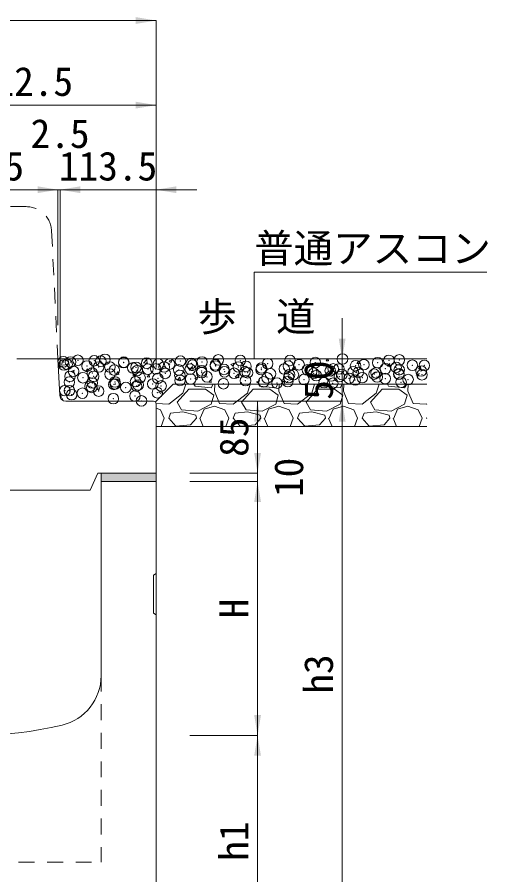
# Model space of a CAD drawing. Units: millimetres at full size. Extents: x 0 to 26200, y 7460 to 13400.
# Drawn here: x 3748 to 4304, y 10800 to 11814 of the extents above; entities that cross this region are included whole.
import ezdxf
from ezdxf.enums import TextEntityAlignment as Align

# ---------------------------------------------------------------- set-up
doc = ezdxf.new("R2010")
doc.units = ezdxf.units.MM
doc.header["$LTSCALE"] = 25
doc.header["$PDMODE"] = 32
doc.header["$PDSIZE"] = 12.5
doc.linetypes.add('USER1', pattern=[1.35, 0.75, -0.6])
doc.layers.add('ハッチング_モルタル', color=30, linetype='Continuous')
doc.layers.add('文字', color=7, linetype='Continuous')
for name, color, linetype, lineweight in [('側溝・本体', 7, 'Continuous', 9), ('基礎', 3, 'Continuous', 20), ('寸法線', 7, 'Continuous', 9), ('引出線', 4, 'Continuous', 9), ('本体', 2, 'Continuous', 20), ('舗装・基礎', 7, 'Continuous', 5)]:
    doc.layers.add(name, color=color, linetype=linetype, lineweight=lineweight)
doc.styles.add('ＭＳ ゴシック', font='')
doc.styles.get('ＭＳ ゴシック').set_extended_font_data('MS Gothic')

# ---------------------------------------------------------------- blocks, each defined once
blk = doc.blocks.new('filled_arrow')
at = {"color": 0, "linetype": 'Continuous', "lineweight": -2}
blk.add_solid([(7.5, 1.25), (0, 0), (7.5, -1.25)], dxfattribs=at)

msp = doc.modelspace()

# ---------------------------------------------------------------- hatches: boundary and pattern name
at = {"layer": 'ハッチング_モルタル'}
for color in [7, 256]:
    msp.add_hatch(color=color, dxfattribs=at).paths.add_polyline_path([(3846.95, 11275.08), (3846.95, 11265.08), (3911.95, 11265.08), (3911.95, 11275.08)])

# ---------------------------------------------------------------- linework, layer by layer
at = {"layer": '側溝・本体', "linetype": 'USER1'}
for p, q in [((3758.42, 11590.08), (3635.49, 11590.08)), ((3788.38, 11561.58), (3795.95, 11410.08))]:
    msp.add_line(p, q, dxfattribs=at)
msp.add_arc((3758.42, 11560.08), 30, 2.86241, 90, dxfattribs=at)
at = {"layer": '基礎'}
for p, q in [((3795.95, 11410.08), (4231.95, 11410.08)), ((3911.08, 11359.2), (3931.95, 11380.08)), ((3931.95, 11380.08), (4231.95, 11380.08)), ((3911.95, 11330.08), (4231.95, 11330.08))]:
    msp.add_line(p, q, dxfattribs=at)
at = {"layer": '寸法線', "lineweight": 13}
for p, q in [((3911.95, 11810.09), (3481.95, 11810.09)), ((3911.95, 11400.08), (3911.95, 11810.09)), ((3599.45, 11710.09), (3911.95, 11710.09)), ((3911.95, 11630.08), (3911.95, 11710.09)), ((3795.95, 11610.09), (3599.45, 11610.09)), ((3846.45, 11610.09), (3747.95, 11610.09)), ((3795.95, 11450.08), (3795.95, 11610.09)), ((3798.45, 11400.08), (3798.45, 11610.09)), ((3959.95, 11610.09), (3798.45, 11610.09)), ((3911.95, 11400.08), (3911.95, 11610.09)), ((3795.95, 11450.08), (3795.95, 11595.09)), ((3798.45, 11400.08), (3798.45, 11595.09)), ((4131.95, 11312.08), (4131.95, 11458.08)), ((3835.95, 11410.08), (4131.95, 11410.08)), ((3951.95, 11360.08), (4131.95, 11360.08)), ((3951.95, 11360.08), (4131.95, 11360.08)), ((3951.95, 11360.08), (4031.95, 11360.08)), ((4031.95, 11360.08), (4031.95, 11275.08)), ((4131.95, 11360.08), (4131.95, 10715.08)), ((4031.95, 11323.08), (4031.95, 11217.08)), ((3951.95, 11275.08), (4031.95, 11275.08)), ((3951.95, 11275.08), (4031.95, 11275.08)), ((3951.95, 11265.08), (4031.95, 11265.08)), ((3951.95, 11265.08), (4031.95, 11265.08)), ((4031.95, 11265.08), (4031.95, 10965.08)), ((3951.95, 10965.08), (4031.95, 10965.08)), ((3951.95, 10965.08), (4031.95, 10965.08)), ((4031.95, 10965.08), (4031.95, 10715.08))]:
    msp.add_line(p, q, dxfattribs=at)
at = {"layer": '引出線'}
msp.add_lwpolyline([(4028.02, 11410.08), (4028.02, 11512.76), (4302.86, 11512.76)], dxfattribs=at)
at = {"layer": '本体'}
for p, q in [((3795.95, 11410.08), (3747.45, 11410.08)), ((3795.95, 11410.08), (3798.12, 11366.73)), ((3908.95, 11360.08), (3805.11, 11360.08)), ((3911.95, 11357.08), (3911.95, 11275.08)), ((3843.14, 11275.08), (3833.95, 11255.08)), ((3911.95, 11275.08), (3843.14, 11275.08)), ((3846.95, 11275.08), (3846.95, 11035.61)), ((3846.95, 11275.08), (3911.95, 11275.08)), ((3846.95, 11275.08), (3911.95, 11275.08)), ((3911.95, 11275.08), (3911.95, 10715.08)), ((3846.95, 11265.08), (3911.95, 11265.08)), ((3846.95, 11265.08), (3911.95, 11265.08)), ((3833.95, 11255.08), (3559.95, 11255.08))]:
    msp.add_line(p, q, dxfattribs=at)
at = {"layer": '本体', "lineweight": 9}
for p, q in [((3911.95, 11156.58), (3908.75, 11154.58)), ((3908.75, 11154.58), (3908.75, 11109.58)), ((3908.75, 11109.58), (3911.95, 11107.58))]:
    msp.add_line(p, q, dxfattribs=at)
at = {"layer": '本体', "linetype": 'USER1', "lineweight": 15}
for p in [(3846.95, 11035.61), (3546.95, 10815.08)]:
    msp.add_line(p, (3846.95, 10815.08), dxfattribs=at)
at = {"layer": '本体'}
for centre, radius, start, end in [((3805.11, 11367.08), 7, 182.86241, 270), ((3908.95, 11357.08), 3, 0, 90), ((3786.95, 11035.61), 60, 283.34236, 0), ((3696.95, 11415.08), 450, 256.65764, 283.34236)]:
    msp.add_arc(centre, radius, start, end, dxfattribs=at)
at = {"layer": '舗装・基礎'}
for p, q in [((3856.61, 11410.08), (3856.8, 11409.96)), ((3856.8, 11409.96), (3856.85, 11410.08)), ((3896.92, 11405.28), (3900.88, 11409.41)), ((3901.43, 11404.58), (3900.87, 11409.4)), ((3927.28, 11407.59), (3929.81, 11405.89)), ((3927.31, 11407.65), (3930.86, 11409.01)), ((3929.81, 11405.89), (3930.84, 11408.96)), ((4112.83, 11408.02), (4114.56, 11410.08)), ((4112.83, 11408.01), (4115.86, 11407.75)), ((4115.8, 11407.74), (4115.36, 11410.08)), ((4149.26, 11404.83), (4151.71, 11407.75)), ((4152.23, 11404.55), (4151.65, 11407.73)), ((4191.49, 11410.08), (4191.51, 11410.07)), ((4191.51, 11410.07), (4191.52, 11410.08)), ((3811.62, 11395.33), (3815.17, 11396.7)), ((3814.12, 11393.57), (3815.15, 11396.64)), ((3828.38, 11395.31), (3830.83, 11398.23)), ((3831.35, 11395.03), (3830.76, 11398.21)), ((3896.91, 11405.3), (3901.43, 11404.6)), ((3951.13, 11396.89), (3955.65, 11396.19)), ((3951.14, 11396.87), (3955.1, 11401)), ((3955.65, 11396.17), (3955.08, 11401)), ((4000.29, 11403.52), (4002.81, 11401.82)), ((4000.31, 11403.58), (4003.87, 11404.94)), ((4002.82, 11401.82), (4003.85, 11404.89)), ((4073.29, 11399.46), (4075.82, 11397.75)), ((4073.32, 11399.51), (4076.87, 11400.87)), ((4075.82, 11397.75), (4076.85, 11400.82)), ((4146.32, 11395.44), (4149.88, 11396.81)), ((4148.83, 11393.68), (4149.86, 11396.75)), ((4149.26, 11404.83), (4152.3, 11404.56)), ((4185.7, 11401.64), (4188.15, 11404.56)), ((4185.7, 11401.64), (4188.74, 11401.37)), ((4188.67, 11401.36), (4188.08, 11404.54)), ((4222.14, 11398.45), (4224.59, 11401.37)), ((4222.14, 11398.45), (4225.17, 11398.18)), ((4225.11, 11398.17), (4224.52, 11401.36)), ((3811.59, 11395.28), (3814.12, 11393.57)), ((3828.38, 11395.3), (3831.42, 11395.04)), ((3864.82, 11392.12), (3867.26, 11395.04)), ((3864.82, 11392.12), (3867.85, 11391.85)), ((3867.79, 11391.84), (3867.2, 11395.02)), ((3884.6, 11391.21), (3887.13, 11389.5)), ((3884.62, 11391.26), (3888.18, 11392.63)), ((3887.13, 11389.5), (3888.16, 11392.57)), ((3901.25, 11388.93), (3903.7, 11391.85)), ((3901.25, 11388.93), (3904.29, 11388.66)), ((3904.22, 11388.65), (3903.64, 11391.84)), ((3937.69, 11385.74), (3940.14, 11388.66)), ((3937.69, 11385.74), (3940.73, 11385.48)), ((3940.66, 11385.46), (3940.07, 11388.65)), ((3957.6, 11387.14), (3960.13, 11385.44)), ((3957.63, 11387.19), (3961.19, 11388.56)), ((3960.13, 11385.44), (3961.16, 11388.5)), ((3974.13, 11382.56), (3976.58, 11385.47)), ((3977.1, 11382.28), (3976.51, 11385.46)), ((4005.35, 11388.46), (4009.31, 11392.59)), ((4005.35, 11388.48), (4009.86, 11387.78)), ((4009.86, 11387.76), (4009.3, 11392.59)), ((4146.3, 11395.39), (4148.83, 11393.68)), ((4219.31, 11391.32), (4221.83, 11389.61)), ((4219.33, 11391.37), (4222.89, 11392.74)), ((4221.83, 11389.61), (4222.86, 11392.68)), ((3841.94, 11374.88), (3845.5, 11376.24)), ((3844.44, 11373.12), (3845.47, 11376.19)), ((3943.66, 11369.65), (3947, 11380.08)), ((3956.77, 11380.08), (3958.13, 11378.03)), ((3958.13, 11378.03), (3977.18, 11375.75)), ((3974.13, 11382.55), (3977.16, 11382.29)), ((3977.18, 11375.75), (3979.59, 11380.08)), ((3981.38, 11380.08), (3980.99, 11371.94)), ((4011.16, 11380.08), (4013.01, 11382.29)), ((4013.35, 11380.08), (4012.95, 11382.27)), ((4019.86, 11369.65), (4023.2, 11380.08)), ((4030.61, 11383.07), (4033.14, 11381.37)), ((4030.63, 11383.12), (4034.19, 11384.49)), ((4032.97, 11380.08), (4034.33, 11378.03)), ((4033.14, 11381.37), (4034.17, 11384.44)), ((4034.33, 11378.03), (4053.38, 11375.75)), ((4053.38, 11375.75), (4055.79, 11380.08)), ((4057.58, 11380.08), (4057.19, 11371.94)), ((4059.6, 11380.08), (4063.53, 11384.18)), ((4063.99, 11380.08), (4063.52, 11384.18)), ((4096.06, 11369.65), (4099.4, 11380.08)), ((4106.32, 11380.08), (4107.2, 11380.42)), ((4107.08, 11380.08), (4107.18, 11380.37)), ((4109.17, 11380.08), (4110.53, 11378.03)), ((4110.53, 11378.03), (4129.58, 11375.75)), ((4129.58, 11375.75), (4131.99, 11380.08)), ((4133.78, 11380.08), (4133.39, 11371.94)), ((4172.26, 11369.65), (4175.6, 11380.08)), ((4185.37, 11380.08), (4186.73, 11378.03)), ((4186.73, 11378.03), (4205.78, 11375.75)), ((4205.78, 11375.75), (4208.19, 11380.08)), ((4209.98, 11380.08), (4209.59, 11371.94)), ((3798.1, 11367.2), (3799.18, 11368.33)), ((3799.73, 11363.5), (3799.17, 11368.33)), ((3841.91, 11374.82), (3844.44, 11373.12)), ((3914.92, 11370.76), (3917.45, 11369.05)), ((3914.95, 11370.81), (3918.5, 11372.17)), ((3917.45, 11369.05), (3918.48, 11372.12)), ((3926.89, 11356.7), (3943.66, 11369.65)), ((3936.8, 11358.98), (3950.51, 11374.22)), ((3950.51, 11374.22), (3970.33, 11374.22)), ((3970.33, 11374.22), (3980.23, 11367.36)), ((3980.23, 11367.36), (3977.18, 11356.7)), ((3980.99, 11371.94), (3987.09, 11357.46)), ((4003.09, 11356.7), (4019.86, 11369.65)), ((4013, 11358.98), (4026.71, 11374.22)), ((4026.71, 11374.22), (4046.53, 11374.22)), ((4046.53, 11374.22), (4056.43, 11367.36)), ((4056.43, 11367.36), (4053.38, 11356.7)), ((4057.19, 11371.94), (4063.29, 11357.46)), ((4079.29, 11356.7), (4096.06, 11369.65)), ((4089.2, 11358.98), (4102.91, 11374.22)), ((4102.91, 11374.22), (4122.73, 11374.22)), ((4122.73, 11374.22), (4132.63, 11367.36)), ((4132.63, 11367.36), (4129.58, 11356.7)), ((4133.39, 11371.94), (4139.49, 11357.46)), ((4155.49, 11356.7), (4172.26, 11369.65)), ((4165.4, 11358.98), (4179.11, 11374.22)), ((4179.11, 11374.22), (4198.93, 11374.22)), ((4198.93, 11374.22), (4208.83, 11367.36)), ((4208.83, 11367.36), (4205.78, 11356.7)), ((4209.59, 11371.94), (4215.69, 11357.46)), ((3799.02, 11363.63), (3799.74, 11363.52)), ((3800.37, 11361.93), (3801.44, 11363.2)), ((3801.79, 11360.92), (3801.38, 11363.19)), ((3911.94, 11357.41), (3926.89, 11356.7)), ((3942.13, 11349.84), (3936.8, 11358.98)), ((3977.18, 11356.7), (3961.18, 11348.31)), ((3987.09, 11357.46), (4003.09, 11356.7)), ((4018.33, 11349.84), (4013, 11358.98)), ((4053.38, 11356.7), (4037.38, 11348.31)), ((4063.29, 11357.46), (4079.29, 11356.7)), ((4094.53, 11349.84), (4089.2, 11358.98)), ((4129.58, 11356.7), (4113.58, 11348.31)), ((4139.49, 11357.46), (4155.49, 11356.7)), ((4170.73, 11349.84), (4165.4, 11358.98)), ((4205.78, 11356.7), (4189.78, 11348.31)), ((4215.69, 11357.46), (4231.69, 11356.7)), ((4231.69, 11356.7), (4231.95, 11356.9)), ((3911.95, 11351.72), (3916.99, 11349.84)), ((3916.99, 11349.84), (3921.56, 11339.93)), ((3926.89, 11339.93), (3929.18, 11346.03)), ((3943.66, 11347.55), (3929.18, 11346.03)), ((3961.18, 11348.31), (3942.13, 11349.84)), ((3958.9, 11343.74), (3943.66, 11347.55)), ((3964.23, 11339.93), (3968.8, 11350.6)), ((3968.8, 11350.6), (3980.99, 11354.41)), ((3980.99, 11354.41), (3993.19, 11349.84)), ((3993.19, 11349.84), (3997.76, 11339.93)), ((4003.09, 11339.93), (4005.38, 11346.03)), ((4019.86, 11347.55), (4005.38, 11346.03)), ((4037.38, 11348.31), (4018.33, 11349.84)), ((4035.1, 11343.74), (4019.86, 11347.55)), ((4040.43, 11339.93), (4045, 11350.6)), ((4045, 11350.6), (4057.19, 11354.41)), ((4057.19, 11354.41), (4069.39, 11349.84)), ((4069.39, 11349.84), (4073.96, 11339.93)), ((4079.29, 11339.93), (4081.58, 11346.03)), ((4096.06, 11347.55), (4081.58, 11346.03)), ((4113.58, 11348.31), (4094.53, 11349.84)), ((4111.3, 11343.74), (4096.06, 11347.55)), ((4116.63, 11339.93), (4121.2, 11350.6)), ((4121.2, 11350.6), (4133.39, 11354.41)), ((4133.39, 11354.41), (4145.59, 11349.84)), ((4145.59, 11349.84), (4150.16, 11339.93)), ((4155.49, 11339.93), (4157.78, 11346.03)), ((4172.26, 11347.55), (4157.78, 11346.03)), ((4189.78, 11348.31), (4170.73, 11349.84)), ((4187.5, 11343.74), (4172.26, 11347.55)), ((4192.83, 11339.93), (4197.4, 11350.6)), ((4197.4, 11350.6), (4209.59, 11354.41)), ((4209.59, 11354.41), (4221.79, 11349.84)), ((4221.79, 11349.84), (4226.36, 11339.93)), ((3918.04, 11330.08), (3921.56, 11339.93)), ((3935.27, 11330.79), (3926.89, 11339.93)), ((3959.66, 11339.93), (3952.8, 11332.31)), ((3959.66, 11339.93), (3958.9, 11343.74)), ((3963.47, 11339.93), (3967.69, 11330.08)), ((3994.24, 11330.08), (3997.76, 11339.93)), ((4011.47, 11330.79), (4003.09, 11339.93)), ((4035.86, 11339.93), (4029, 11332.31)), ((4035.86, 11339.93), (4035.1, 11343.74)), ((4039.67, 11339.93), (4043.89, 11330.08)), ((4070.44, 11330.08), (4073.96, 11339.93)), ((4087.67, 11330.79), (4079.29, 11339.93)), ((4112.06, 11339.93), (4105.2, 11332.31)), ((4112.06, 11339.93), (4111.3, 11343.74)), ((4115.87, 11339.93), (4120.09, 11330.08)), ((4146.64, 11330.08), (4150.16, 11339.93)), ((4163.87, 11330.79), (4155.49, 11339.93)), ((4188.26, 11339.93), (4181.4, 11332.31)), ((4188.26, 11339.93), (4187.5, 11343.74)), ((4192.07, 11339.93), (4196.29, 11330.08)), ((4222.84, 11330.08), (4226.36, 11339.93)), ((4231.69, 11339.93), (4231.95, 11340.63)), ((4231.95, 11339.65), (4231.69, 11339.93)), ((3952.8, 11332.31), (3935.27, 11330.79)), ((4029, 11332.31), (4011.47, 11330.79)), ((4105.2, 11332.31), (4087.67, 11330.79)), ((4181.4, 11332.31), (4163.87, 11330.79))]:
    msp.add_line(p, q, dxfattribs=at)
for p in [(3851.55, 11409.6), (4132.31, 11410.01), (3802.24, 11406.62), (3803.11, 11402.88), (3806.75, 11403.7), (3810.77, 11406.43), (3819.52, 11408.56), (3830.23, 11401.73), (3838.84, 11407.93), (3844.03, 11400.55), (3846.64, 11407.41), (3857.35, 11400.59), (3873.66, 11405.63), (3873.76, 11406.26), (3884.47, 11399.44), (3888.27, 11400.16), (3900.87, 11405.12), (3914.66, 11403.97), (3921.47, 11400.53), (3927.99, 11403.97), (3940.74, 11407.54), (3953.55, 11404.75), (3955.11, 11402.83), (3966.27, 11406.43), (3981.94, 11403.11), (3982.23, 11401.68), (3985.51, 11408.96), (4009.35, 11400.54), (4011.56, 11408.2), (4018.25, 11401.27), (4043.91, 11404.52), (4068.27, 11401.58), (4070.3, 11408.33), (4080.98, 11403.25), (4100.22, 11405.79), (4147.8, 11402.06), (4157.6, 11403.31), (4173.89, 11405.63), (4187.22, 11408.4), (4195.7, 11400.08), (4199.55, 11408.89), (4214.94, 11402.61), (4229.02, 11402.33), (3810.15, 11389.52), (3814.41, 11395.46), (3836.53, 11393.33), (3838.19, 11389.56), (3857.43, 11392.1), (3862.62, 11396.91), (3889.51, 11396.32), (3902.23, 11398), (3911.58, 11398.29), (3922.69, 11392.94), (3938.7, 11397.15), (3940.12, 11390.63), (3952.31, 11398.03), (3965.78, 11393.88), (3965.82, 11396), (3992.17, 11397.69), (3992.94, 11394.86), (4004.23, 11393.15), (4016.94, 11394.82), (4020.06, 11393.71), (4036.18, 11397.35), (4036.46, 11399.39), (4047.18, 11392.57), (4063.58, 11398.24), (4069.68, 11391.42), (4074.29, 11391.42), (4090.7, 11397.1), (4095.76, 11395), (4098.34, 11393.14), (4101.41, 11390.27), (4117.82, 11395.95), (4118.94, 11389.97), (4121.42, 11398.25), (4127.97, 11398.23), (4131.66, 11391.65), (4144.94, 11394.81), (4150.9, 11394.18), (4169.77, 11392.16), (4172.05, 11393.66), (4182.98, 11398.4), (4198.93, 11391.98), (4199.17, 11392.52), (4199.39, 11397.25), (4225.31, 11395.78), (4226.29, 11391.37), (3809.41, 11382.73), (3825.47, 11387.89), (3836.53, 11381.59), (3862, 11379.99), (3863.43, 11382.77), (3863.65, 11380.44), (3887.66, 11383.25), (3890.77, 11379.3), (3893.06, 11387.86), (3908.1, 11380.49), (3914.04, 11387.06), (3940.19, 11384.72), (3952.9, 11386.39), (3972.14, 11388.92), (3991.55, 11380.78), (4017.63, 11384.36), (4039.09, 11382.97), (4043.29, 11387.61), (4054.9, 11381.54), (4067.62, 11383.22), (4068.72, 11388.06), (4086.86, 11385.75), (4110.52, 11381.99), (4120.8, 11381.34), (4128.53, 11389.13), (4140.14, 11387.08), (4147.19, 11385.15), (4155.65, 11387.98), (4173.27, 11388.72), (4182.77, 11386.84), (4201.58, 11382.58), (4209.88, 11385.69), (3804.18, 11372.6), (3809.53, 11372.61), (3824.83, 11369.53), (3833.81, 11377.69), (3835.91, 11376.42), (3844.07, 11372.06), (3876.15, 11376.29), (3888.87, 11377.96), (3913.42, 11370.14), (3917.89, 11378.15), (3812.11, 11367.85), (3861.38, 11363.08), (3887.04, 11366.34), (3894.74, 11360.46)]:
    msp.add_point(p, dxfattribs=at)

# ---------------------------------------------------------------- block references
at = {"layer": '寸法線', "lineweight": 13, "xscale": 3.2, "yscale": 3.2}
for p, rotation in [((3911.95, 11810.09), 180), ((3911.95, 11710.09), 180), ((3795.95, 11610.09), 180), ((3795.95, 11610.09), 180), ((4131.95, 11410.08), 90), ((4031.95, 11360.08), 270), ((4131.95, 11360.08), 270), ((4131.95, 11360.08), 270), ((4031.95, 11275.08), 90), ((4031.95, 11275.08), 90), ((4031.95, 11265.08), 270), ((4031.95, 11265.08), 270), ((4031.95, 10965.08), 90), ((4031.95, 10965.08), 270)]:
    msp.add_blockref('filled_arrow', p, dxfattribs=dict(at, rotation=rotation))
for p in [(3798.45, 11610.09), (3798.45, 11610.09), (3911.95, 11610.09)]:
    msp.add_blockref('filled_arrow', p, dxfattribs=at)
at = {"layer": '引出線', "xscale": 0.133, "yscale": 0.133, "rotation": 90}
msp.add_blockref('filled_arrow', (4028.02, 11410.08), dxfattribs=at)

# ---------------------------------------------------------------- texts
at = {"layer": '寸法線', "style": 'ＭＳ ゴシック'}
for s, p in [('312.5', (3755.7, 11738.09)), ('2.5', (3798.45, 11676.55)), ('196.5', (3697.7, 11638.09)), ('113.5', (3855.2, 11638.09))]:
    msp.add_text(s, height=34.18, dxfattribs=at).set_placement(p, align=Align.MIDDLE_CENTER)
for s, p in [('50', (4103.95, 11385.08)), ('85', (4003.95, 11317.58)), ('10', (4068.71, 11270.08)), ('H', (4003.95, 11115.08)), ('h3', (4103.95, 11037.58)), ('h1', (4003.95, 10840.08))]:
    msp.add_text(s, height=34.18, rotation=90, dxfattribs=at).set_placement(p, align=Align.MIDDLE_CENTER)
at = {"layer": '引出線', "style": 'ＭＳ ゴシック'}
msp.add_text('普通アスコン', height=34.18, dxfattribs=at).set_placement((4028.02, 11557.97), align=Align.TOP_LEFT)
at = {"layer": '文字', "style": 'ＭＳ ゴシック'}
msp.add_text('歩  道', height=34.18, dxfattribs=at).set_placement((4030.58, 11460.08), align=Align.MIDDLE_CENTER)

doc.saveas('drawing.dxf')
